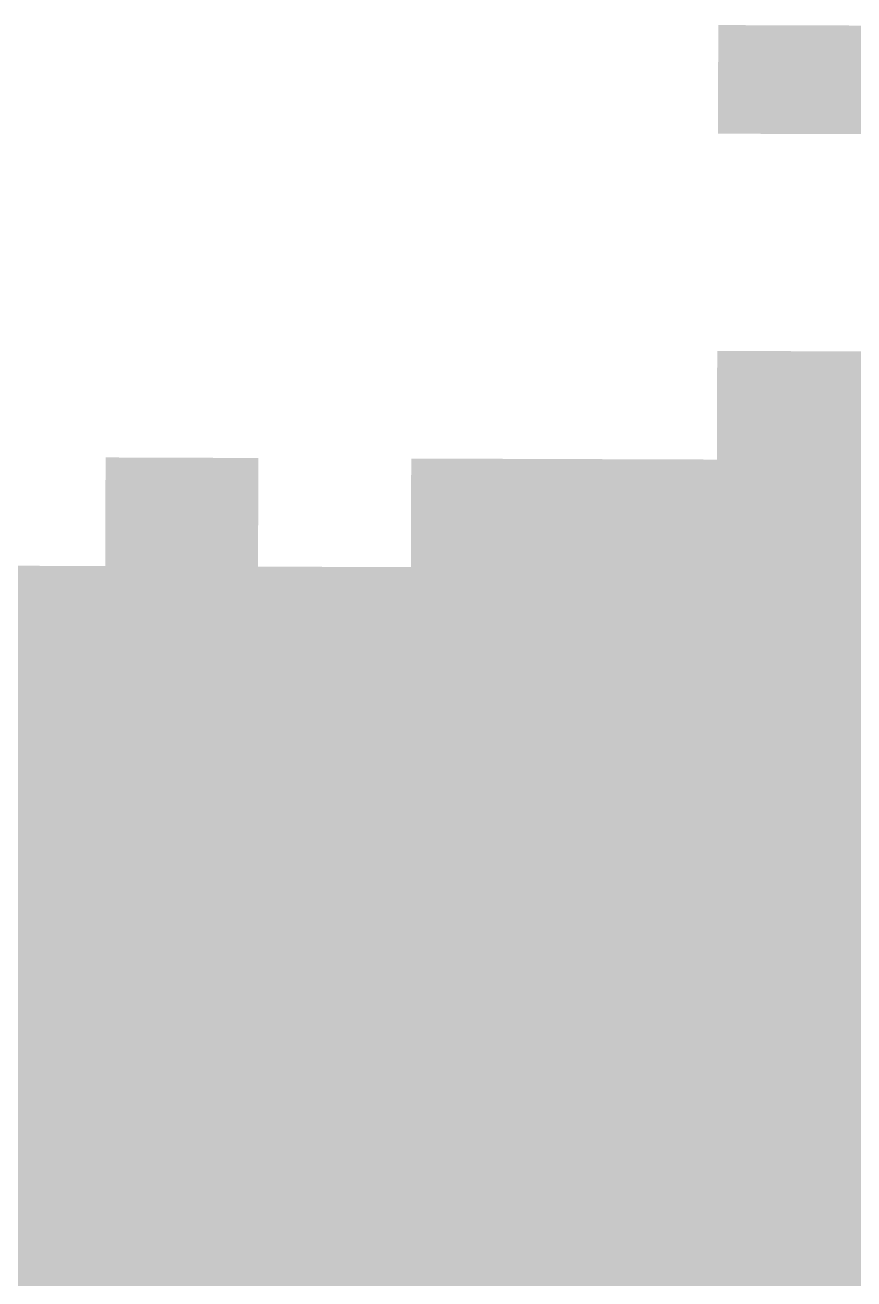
# Model space of a CAD drawing. Header units: inches. Extents: x 267136 to 306747, y 5028981 to 5062930.
# Drawn here: x 282080 to 284728, y 5038811 to 5042820 of the extents above; entities that cross this region are included whole.
import ezdxf

# ---------------------------------------------------------------- set-up
doc = ezdxf.new("R2010")
doc.units = ezdxf.units.IN
doc.header["$MEASUREMENT"] = 0

msp = doc.modelspace()

# ---------------------------------------------------------------- hatches: boundary and pattern name
for points in [[(284781.756, 5042471.582), (284749.206, 5042471.686), (284684.106, 5042471.894), (284619.006, 5042472.104), (284553.906, 5042472.313), (284488.807, 5042472.523), (284423.706, 5042472.735), (284358.606, 5042472.946), (284293.507, 5042473.159), (284293.733, 5042542.616), (284294.642, 5042820.443), (284359.738, 5042820.23), (284424.835, 5042820.019), (284555.027, 5042819.597), (284620.124, 5042819.387), (284685.22, 5042819.178), (284750.316, 5042818.97), (284782.864, 5042818.866), (284782.569, 5042726.257), (284782.273, 5042633.648), (284781.978, 5042541.039), (284781.756, 5042471.582)], [(284778.432, 5041429.731), (284745.876, 5041429.835), (284680.766, 5041430.043), (284615.655, 5041430.252), (284550.544, 5041430.462), (284485.434, 5041430.673), (284420.322, 5041430.884), (284355.212, 5041431.096), (284290.101, 5041431.308), (284290.403, 5041523.917), (284291.009, 5041709.135), (284291.236, 5041778.592), (284356.343, 5041778.379), (284421.45, 5041778.167), (284486.558, 5041777.956), (284551.665, 5041777.746), (284616.771, 5041777.536), (284681.879, 5041777.327), (284746.986, 5041777.119), (284779.54, 5041777.015), (284779.318, 5041707.558), (284779.022, 5041614.949), (284778.728, 5041522.34), (284778.432, 5041429.731)], [(282823.893, 5041088.984), (282791.335, 5041089.098), (282726.221, 5041089.327), (282661.106, 5041089.557), (282530.878, 5041090.017), (282465.763, 5041090.249), (282400.648, 5041090.48), (282335.534, 5041090.713), (282335.783, 5041160.17), (282336.114, 5041252.779), (282336.446, 5041345.388), (282336.777, 5041437.997), (282401.889, 5041437.764), (282532.109, 5041437.3), (282597.221, 5041437.07), (282662.331, 5041436.84), (282727.442, 5041436.61), (282792.553, 5041436.381), (282825.108, 5041436.268), (282824.46, 5041251.05), (282824.136, 5041158.441), (282823.893, 5041088.984)], [(283800.608, 5041085.64), (283768.051, 5041085.749), (283702.937, 5041085.968), (283637.822, 5041086.187), (283572.708, 5041086.407), (283507.593, 5041086.627), (283442.479, 5041086.849), (283377.364, 5041087.071), (283312.25, 5041087.293), (283312.488, 5041156.75), (283312.805, 5041249.359), (283313.122, 5041341.967), (283313.439, 5041434.576), (283443.661, 5041434.132), (283508.771, 5041433.911), (283573.882, 5041433.69), (283638.993, 5041433.47), (283769.215, 5041433.032), (283801.771, 5041432.923), (283801.46, 5041340.314), (283801.15, 5041247.706), (283800.841, 5041155.097), (283800.608, 5041085.64)], [(284288.966, 5041084.025), (284223.852, 5041084.238), (284158.737, 5041084.452), (284028.509, 5041084.882), (283898.279, 5041085.314), (283833.165, 5041085.531), (283800.608, 5041085.64), (283800.841, 5041155.097), (283801.15, 5041247.706), (283801.46, 5041340.314), (283801.771, 5041432.923), (283834.325, 5041432.814), (283899.437, 5041432.597), (283964.547, 5041432.381), (284029.658, 5041432.165), (284094.769, 5041431.95), (284159.879, 5041431.735), (284224.99, 5041431.521), (284290.101, 5041431.308), (284289.192, 5041153.481), (284288.966, 5041084.025)], [(284777.324, 5041082.448), (284744.767, 5041082.552), (284679.652, 5041082.76), (284614.538, 5041082.969), (284549.424, 5041083.179), (284419.194, 5041083.601), (284354.08, 5041083.812), (284288.966, 5041084.025), (284289.192, 5041153.481), (284290.101, 5041431.308), (284355.212, 5041431.096), (284420.322, 5041430.884), (284485.434, 5041430.673), (284550.544, 5041430.462), (284615.655, 5041430.252), (284680.766, 5041430.043), (284745.876, 5041429.835), (284778.432, 5041429.731), (284778.137, 5041337.122), (284777.545, 5041151.904), (284777.324, 5041082.448)], [(282334.291, 5040743.43), (282269.173, 5040743.664), (282204.056, 5040743.898), (282138.937, 5040744.133), (282073.819, 5040744.368), (282008.701, 5040744.604), (281943.583, 5040744.841), (281878.465, 5040745.079), (281845.906, 5040745.197), (281846.075, 5040791.502), (281846.414, 5040884.111), (281846.753, 5040976.719), (281847.092, 5041069.328), (281847.177, 5041092.48), (281879.733, 5041092.361), (281944.848, 5041092.124), (282009.962, 5041091.887), (282075.077, 5041091.651), (282140.191, 5041091.416), (282205.306, 5041091.181), (282335.534, 5041090.713), (282335.451, 5041067.561), (282335.12, 5040974.952), (282334.788, 5040882.344), (282334.457, 5040789.735), (282334.291, 5040743.43)], [(282822.676, 5040741.701), (282790.117, 5040741.815), (282659.881, 5040742.273), (282594.763, 5040742.503), (282529.646, 5040742.734), (282464.527, 5040742.965), (282399.409, 5040743.198), (282334.291, 5040743.43), (282334.457, 5040789.735), (282334.788, 5040882.344), (282335.12, 5040974.952), (282335.451, 5041067.561), (282335.534, 5041090.713), (282400.648, 5041090.48), (282465.763, 5041090.249), (282530.878, 5041090.017), (282661.106, 5041089.557), (282726.221, 5041089.327), (282791.335, 5041089.098), (282823.893, 5041088.984), (282823.812, 5041065.832), (282823.486, 5040973.223), (282823.162, 5040880.614), (282822.838, 5040788.006), (282822.676, 5040741.701)], [(283311.061, 5040740.01), (283245.943, 5040740.233), (283180.825, 5040740.458), (283115.707, 5040740.682), (283050.589, 5040740.907), (282985.471, 5040741.133), (282920.354, 5040741.36), (282855.235, 5040741.587), (282822.676, 5040741.701), (282822.838, 5040788.006), (282823.162, 5040880.614), (282823.486, 5040973.223), (282823.812, 5041065.832), (282823.893, 5041088.984), (282856.449, 5041088.87), (282921.563, 5041088.643), (282986.678, 5041088.417), (283051.793, 5041088.19), (283182.021, 5041087.74), (283247.136, 5041087.517), (283312.25, 5041087.293), (283312.171, 5041064.141), (283311.22, 5040786.314), (283311.061, 5040740.01)], [(283799.446, 5040738.357), (283766.887, 5040738.466), (283636.651, 5040738.904), (283506.415, 5040739.344), (283441.297, 5040739.565), (283376.179, 5040739.788), (283311.061, 5040740.01), (283311.22, 5040786.314), (283312.171, 5041064.141), (283312.25, 5041087.293), (283377.364, 5041087.071), (283442.479, 5041086.849), (283507.593, 5041086.627), (283572.708, 5041086.407), (283637.822, 5041086.187), (283702.937, 5041085.968), (283768.051, 5041085.749), (283800.608, 5041085.64), (283800.53, 5041062.488), (283800.221, 5040969.879), (283799.911, 5040877.27), (283799.601, 5040784.662), (283799.446, 5040738.357)], [(284287.831, 5040736.742), (284222.713, 5040736.955), (284092.477, 5040737.383), (284027.359, 5040737.599), (283962.241, 5040737.814), (283832.005, 5040738.248), (283799.446, 5040738.357), (283799.601, 5040784.662), (283799.911, 5040877.27), (283800.221, 5040969.879), (283800.53, 5041062.488), (283800.608, 5041085.64), (283833.165, 5041085.531), (283898.279, 5041085.314), (284028.509, 5041084.882), (284158.737, 5041084.452), (284223.852, 5041084.238), (284288.966, 5041084.025), (284288.891, 5041060.873), (284287.982, 5040783.046), (284287.831, 5040736.742)], [(284776.216, 5040735.165), (284743.657, 5040735.269), (284678.539, 5040735.477), (284613.421, 5040735.687), (284548.303, 5040735.896), (284483.185, 5040736.106), (284418.066, 5040736.318), (284352.949, 5040736.529), (284287.831, 5040736.742), (284287.982, 5040783.046), (284288.891, 5041060.873), (284288.966, 5041084.025), (284354.08, 5041083.812), (284419.194, 5041083.601), (284549.424, 5041083.179), (284614.538, 5041082.969), (284679.652, 5041082.76), (284744.767, 5041082.552), (284777.324, 5041082.448), (284777.25, 5041059.296), (284776.954, 5040966.687), (284776.659, 5040874.078), (284776.363, 5040781.469), (284776.216, 5040735.165)], [(282333.048, 5040396.147), (282267.927, 5040396.381), (282202.805, 5040396.615), (282137.684, 5040396.85), (282072.562, 5040397.085), (282007.44, 5040397.321), (281942.318, 5040397.558), (281877.197, 5040397.796), (281844.637, 5040397.915), (281844.721, 5040421.067), (281845.06, 5040513.676), (281845.398, 5040606.284), (281845.737, 5040698.893), (281845.906, 5040745.197), (281878.465, 5040745.079), (281943.583, 5040744.841), (282008.701, 5040744.604), (282073.819, 5040744.368), (282138.937, 5040744.133), (282204.056, 5040743.898), (282269.173, 5040743.664), (282334.291, 5040743.43), (282334.125, 5040697.126), (282333.794, 5040604.517), (282333.463, 5040511.909), (282333.131, 5040419.3), (282333.048, 5040396.147)], [(282821.46, 5040394.418), (282788.899, 5040394.533), (282723.777, 5040394.761), (282658.656, 5040394.991), (282593.534, 5040395.221), (282528.413, 5040395.451), (282463.291, 5040395.683), (282398.17, 5040395.915), (282333.048, 5040396.147), (282333.131, 5040419.3), (282333.463, 5040511.909), (282333.794, 5040604.517), (282334.125, 5040697.126), (282334.291, 5040743.43), (282399.409, 5040743.198), (282464.527, 5040742.965), (282529.646, 5040742.734), (282594.763, 5040742.503), (282659.881, 5040742.273), (282790.117, 5040741.815), (282822.676, 5040741.701), (282822.514, 5040695.397), (282822.189, 5040602.788), (282821.865, 5040510.179), (282821.541, 5040417.571), (282821.46, 5040394.418)], [(283309.872, 5040392.728), (283244.75, 5040392.951), (283179.629, 5040393.175), (283114.507, 5040393.399), (283049.386, 5040393.625), (282984.264, 5040393.851), (282919.143, 5040394.077), (282854.021, 5040394.305), (282821.46, 5040394.418), (282821.541, 5040417.571), (282821.865, 5040510.179), (282822.189, 5040602.788), (282822.514, 5040695.397), (282822.676, 5040741.701), (282855.235, 5040741.587), (282920.354, 5040741.36), (282985.471, 5040741.133), (283050.589, 5040740.907), (283115.707, 5040740.682), (283180.825, 5040740.458), (283245.943, 5040740.233), (283311.061, 5040740.01), (283310.902, 5040693.706), (283310.585, 5040601.097), (283310.269, 5040508.488), (283309.951, 5040415.879), (283309.872, 5040392.728)], [(283798.284, 5040391.074), (283765.724, 5040391.183), (283635.48, 5040391.621), (283570.358, 5040391.841), (283505.237, 5040392.062), (283440.115, 5040392.283), (283374.993, 5040392.505), (283309.872, 5040392.728), (283309.951, 5040415.879), (283310.269, 5040508.488), (283310.585, 5040601.097), (283310.902, 5040693.706), (283311.061, 5040740.01), (283376.179, 5040739.788), (283441.297, 5040739.565), (283506.415, 5040739.344), (283636.651, 5040738.904), (283766.887, 5040738.466), (283799.446, 5040738.357), (283799.291, 5040692.053), (283798.671, 5040506.835), (283798.361, 5040414.227), (283798.284, 5040391.074)], [(284286.696, 5040389.459), (284221.574, 5040389.672), (284156.453, 5040389.886), (284091.331, 5040390.101), (284026.21, 5040390.316), (283961.088, 5040390.532), (283895.967, 5040390.748), (283830.845, 5040390.965), (283798.284, 5040391.074), (283798.361, 5040414.227), (283798.671, 5040506.835), (283799.291, 5040692.053), (283799.446, 5040738.357), (283832.005, 5040738.248), (283962.241, 5040737.814), (284027.359, 5040737.599), (284092.477, 5040737.383), (284222.713, 5040736.955), (284287.831, 5040736.742), (284287.68, 5040690.437), (284287.377, 5040597.829), (284286.771, 5040412.611), (284286.696, 5040389.459)], [(284775.107, 5040387.882), (284742.547, 5040387.986), (284677.426, 5040388.194), (284612.304, 5040388.403), (284547.183, 5040388.613), (284416.939, 5040389.035), (284351.817, 5040389.247), (284286.696, 5040389.459), (284286.771, 5040412.611), (284287.377, 5040597.829), (284287.68, 5040690.437), (284287.831, 5040736.742), (284352.949, 5040736.529), (284418.066, 5040736.318), (284483.185, 5040736.106), (284548.303, 5040735.896), (284613.421, 5040735.687), (284678.539, 5040735.477), (284776.216, 5040735.165), (284776.068, 5040688.86), (284775.772, 5040596.251), (284775.478, 5040503.643), (284775.182, 5040411.034), (284775.107, 5040387.882)], [(282331.806, 5040048.865), (282266.68, 5040049.098), (282201.555, 5040049.333), (282136.43, 5040049.567), (282006.18, 5040050.039), (281941.054, 5040050.275), (281875.929, 5040050.513), (281843.366, 5040050.632), (281844.044, 5040235.85), (281844.382, 5040328.458), (281844.637, 5040397.915), (281877.197, 5040397.796), (281942.318, 5040397.558), (282007.44, 5040397.321), (282072.562, 5040397.085), (282137.684, 5040396.85), (282202.805, 5040396.615), (282267.927, 5040396.381), (282333.048, 5040396.147), (282332.8, 5040326.691), (282332.468, 5040234.083), (282331.806, 5040048.865)], [(282820.244, 5040047.136), (282787.682, 5040047.25), (282657.432, 5040047.708), (282592.306, 5040047.938), (282462.056, 5040048.4), (282396.931, 5040048.632), (282331.806, 5040048.865), (282332.468, 5040234.083), (282332.8, 5040326.691), (282333.048, 5040396.147), (282398.17, 5040395.915), (282463.291, 5040395.683), (282528.413, 5040395.451), (282593.534, 5040395.221), (282658.656, 5040394.991), (282723.777, 5040394.761), (282788.899, 5040394.533), (282821.46, 5040394.418), (282821.217, 5040324.962), (282820.893, 5040232.353), (282820.568, 5040139.745), (282820.244, 5040047.136)], [(283308.684, 5040045.445), (283243.558, 5040045.668), (283178.433, 5040045.892), (283048.183, 5040046.342), (282983.058, 5040046.568), (282917.932, 5040046.794), (282852.807, 5040047.022), (282820.244, 5040047.136), (282820.568, 5040139.745), (282820.893, 5040232.353), (282821.217, 5040324.962), (282821.46, 5040394.418), (282854.021, 5040394.305), (282919.143, 5040394.077), (282984.264, 5040393.851), (283049.386, 5040393.625), (283114.507, 5040393.399), (283179.629, 5040393.175), (283244.75, 5040392.951), (283309.872, 5040392.728), (283309.634, 5040323.271), (283309, 5040138.053), (283308.684, 5040045.445)], [(283797.122, 5040043.792), (283764.56, 5040043.9), (283634.31, 5040044.338), (283569.184, 5040044.558), (283438.934, 5040045), (283373.809, 5040045.222), (283308.684, 5040045.445), (283309, 5040138.053), (283309.634, 5040323.271), (283309.872, 5040392.728), (283374.993, 5040392.505), (283440.115, 5040392.283), (283505.237, 5040392.062), (283570.358, 5040391.841), (283635.48, 5040391.621), (283765.724, 5040391.183), (283798.284, 5040391.074), (283798.052, 5040321.618), (283797.432, 5040136.4), (283797.122, 5040043.792)], [(284285.562, 5040042.176), (284220.436, 5040042.39), (284090.186, 5040042.818), (284025.061, 5040043.033), (283959.936, 5040043.249), (283894.81, 5040043.465), (283829.685, 5040043.683), (283797.122, 5040043.792), (283797.432, 5040136.4), (283798.052, 5040321.618), (283798.284, 5040391.074), (283830.845, 5040390.965), (283895.967, 5040390.748), (283961.088, 5040390.532), (284026.21, 5040390.316), (284091.331, 5040390.101), (284156.453, 5040389.886), (284221.574, 5040389.672), (284286.696, 5040389.459), (284286.469, 5040320.002), (284286.166, 5040227.394), (284285.863, 5040134.785), (284285.562, 5040042.176)], [(284774, 5040040.599), (284741.437, 5040040.703), (284611.187, 5040041.121), (284480.937, 5040041.541), (284415.812, 5040041.752), (284285.562, 5040042.176), (284285.863, 5040134.785), (284286.166, 5040227.394), (284286.469, 5040320.002), (284286.696, 5040389.459), (284351.817, 5040389.247), (284416.939, 5040389.035), (284547.183, 5040388.613), (284612.304, 5040388.403), (284677.426, 5040388.194), (284742.547, 5040387.986), (284775.107, 5040387.882), (284774.887, 5040318.425), (284774.591, 5040225.817), (284774.296, 5040133.208), (284774, 5040040.599)], [(282330.562, 5039701.583), (282265.434, 5039701.816), (282200.305, 5039702.05), (282070.047, 5039702.52), (282004.918, 5039702.756), (281939.79, 5039702.993), (281874.661, 5039703.23), (281842.097, 5039703.35), (281842.351, 5039772.806), (281842.689, 5039865.415), (281843.027, 5039958.023), (281843.366, 5040050.632), (281875.929, 5040050.513), (281941.054, 5040050.275), (282006.18, 5040050.039), (282136.43, 5040049.567), (282201.555, 5040049.333), (282266.68, 5040049.098), (282331.806, 5040048.865), (282331.474, 5039956.256), (282331.143, 5039863.647), (282330.562, 5039701.583)], [(282819.028, 5039699.854), (282786.464, 5039699.967), (282656.206, 5039700.425), (282591.077, 5039700.656), (282525.948, 5039700.886), (282460.82, 5039701.118), (282395.691, 5039701.35), (282330.562, 5039701.583), (282330.811, 5039771.039), (282331.143, 5039863.647), (282331.474, 5039956.256), (282331.806, 5040048.865), (282396.931, 5040048.632), (282462.056, 5040048.4), (282592.306, 5040047.938), (282657.432, 5040047.708), (282787.682, 5040047.25), (282820.244, 5040047.136), (282819.596, 5039861.918), (282819.271, 5039769.31), (282819.028, 5039699.854)], [(283307.494, 5039698.162), (283242.365, 5039698.386), (283177.236, 5039698.609), (283112.107, 5039698.834), (282981.851, 5039699.286), (282916.722, 5039699.512), (282851.593, 5039699.739), (282819.028, 5039699.854), (282819.271, 5039769.31), (282819.596, 5039861.918), (282820.244, 5040047.136), (282852.807, 5040047.022), (282917.932, 5040046.794), (282983.058, 5040046.568), (283048.183, 5040046.342), (283178.433, 5040045.892), (283243.558, 5040045.668), (283308.684, 5040045.445), (283308.366, 5039952.836), (283308.049, 5039860.228), (283307.732, 5039767.619), (283307.494, 5039698.162)], [(283795.96, 5039696.509), (283763.396, 5039696.618), (283698.267, 5039696.837), (283633.139, 5039697.056), (283568.01, 5039697.276), (283372.623, 5039697.939), (283307.494, 5039698.162), (283307.732, 5039767.619), (283308.049, 5039860.228), (283308.366, 5039952.836), (283308.684, 5040045.445), (283373.809, 5040045.222), (283438.934, 5040045), (283569.184, 5040044.558), (283634.31, 5040044.338), (283764.56, 5040043.9), (283797.122, 5040043.792), (283796.812, 5039951.183), (283796.503, 5039858.574), (283796.192, 5039765.966), (283795.96, 5039696.509)], [(284284.426, 5039694.894), (284219.298, 5039695.107), (284154.169, 5039695.321), (284089.04, 5039695.536), (284023.911, 5039695.75), (283958.782, 5039695.966), (283828.524, 5039696.4), (283795.96, 5039696.509), (283796.192, 5039765.966), (283796.503, 5039858.574), (283796.812, 5039951.183), (283797.122, 5040043.792), (283829.685, 5040043.683), (283894.81, 5040043.465), (283959.936, 5040043.249), (284025.061, 5040043.033), (284090.186, 5040042.818), (284220.436, 5040042.39), (284285.562, 5040042.176), (284285.259, 5039949.568), (284284.956, 5039856.959), (284284.653, 5039764.351), (284284.426, 5039694.894)], [(284772.893, 5039693.317), (284740.328, 5039693.421), (284675.199, 5039693.629), (284610.07, 5039693.838), (284544.941, 5039694.048), (284479.812, 5039694.259), (284414.684, 5039694.47), (284284.426, 5039694.894), (284284.653, 5039764.351), (284284.956, 5039856.959), (284285.259, 5039949.568), (284285.562, 5040042.176), (284415.812, 5040041.752), (284480.937, 5040041.541), (284611.187, 5040041.121), (284741.437, 5040040.703), (284774, 5040040.599), (284773.705, 5039947.991), (284773.409, 5039855.382), (284773.114, 5039762.773), (284772.893, 5039693.317)], [(282329.319, 5039354.3), (282264.187, 5039354.534), (282199.055, 5039354.768), (282133.922, 5039355.002), (282068.79, 5039355.238), (282003.657, 5039355.474), (281873.393, 5039355.948), (281840.826, 5039356.067), (281840.996, 5039402.372), (281841.334, 5039494.98), (281841.673, 5039587.589), (281842.012, 5039680.197), (281842.097, 5039703.35), (281874.661, 5039703.23), (281939.79, 5039702.993), (282004.918, 5039702.756), (282070.047, 5039702.52), (282200.305, 5039702.05), (282265.434, 5039701.816), (282330.562, 5039701.583), (282330.479, 5039678.43), (282330.148, 5039585.822), (282329.816, 5039493.213), (282329.485, 5039400.604), (282329.319, 5039354.3)], [(282817.812, 5039352.571), (282785.246, 5039352.685), (282720.114, 5039352.914), (282654.981, 5039353.143), (282589.849, 5039353.373), (282524.717, 5039353.604), (282459.584, 5039353.835), (282394.452, 5039354.067), (282329.319, 5039354.3), (282329.485, 5039400.604), (282329.816, 5039493.213), (282330.148, 5039585.822), (282330.479, 5039678.43), (282330.562, 5039701.583), (282395.691, 5039701.35), (282460.82, 5039701.118), (282525.948, 5039700.886), (282591.077, 5039700.656), (282656.206, 5039700.425), (282786.464, 5039699.967), (282819.028, 5039699.854), (282818.947, 5039676.701), (282818.623, 5039584.093), (282817.975, 5039398.875), (282817.812, 5039352.571)], [(283306.306, 5039350.88), (283241.173, 5039351.103), (283176.041, 5039351.327), (283110.908, 5039351.552), (283045.776, 5039351.777), (282980.644, 5039352.003), (282915.511, 5039352.23), (282850.379, 5039352.457), (282817.812, 5039352.571), (282817.975, 5039398.875), (282818.623, 5039584.093), (282818.947, 5039676.701), (282819.028, 5039699.854), (282851.593, 5039699.739), (282916.722, 5039699.512), (282981.851, 5039699.286), (283112.107, 5039698.834), (283177.236, 5039698.609), (283242.365, 5039698.386), (283307.494, 5039698.162), (283307.415, 5039675.01), (283307.098, 5039582.401), (283306.781, 5039489.793), (283306.464, 5039397.184), (283306.306, 5039350.88)], [(283794.799, 5039349.227), (283762.232, 5039349.336), (283697.1, 5039349.554), (283631.968, 5039349.773), (283566.835, 5039349.994), (283501.703, 5039350.214), (283436.57, 5039350.436), (283371.437, 5039350.657), (283306.306, 5039350.88), (283306.464, 5039397.184), (283306.781, 5039489.793), (283307.098, 5039582.401), (283307.415, 5039675.01), (283307.494, 5039698.162), (283372.623, 5039697.939), (283568.01, 5039697.276), (283633.139, 5039697.056), (283698.267, 5039696.837), (283763.396, 5039696.618), (283795.96, 5039696.509), (283795.883, 5039673.357), (283795.573, 5039580.749), (283795.264, 5039488.14), (283794.953, 5039395.531), (283794.799, 5039349.227)], [(284283.292, 5039347.612), (284218.159, 5039347.825), (284153.026, 5039348.039), (284087.895, 5039348.253), (284022.762, 5039348.468), (283957.63, 5039348.684), (283827.364, 5039349.118), (283794.799, 5039349.227), (283794.953, 5039395.531), (283795.264, 5039488.14), (283795.573, 5039580.749), (283795.883, 5039673.357), (283795.96, 5039696.509), (283828.524, 5039696.4), (283958.782, 5039695.966), (284023.911, 5039695.75), (284089.04, 5039695.536), (284154.169, 5039695.321), (284219.298, 5039695.107), (284284.426, 5039694.894), (284284.351, 5039671.742), (284283.745, 5039486.524), (284283.442, 5039393.916), (284283.292, 5039347.612)], [(284771.784, 5039346.035), (284739.219, 5039346.139), (284674.086, 5039346.347), (284608.953, 5039346.556), (284543.821, 5039346.766), (284478.688, 5039346.977), (284413.557, 5039347.187), (284348.424, 5039347.399), (284283.292, 5039347.612), (284283.442, 5039393.916), (284283.745, 5039486.524), (284284.351, 5039671.742), (284284.426, 5039694.894), (284414.684, 5039694.47), (284479.812, 5039694.259), (284544.941, 5039694.048), (284610.07, 5039693.838), (284675.199, 5039693.629), (284740.328, 5039693.421), (284772.893, 5039693.317), (284772.818, 5039670.165), (284772.523, 5039577.556), (284772.228, 5039484.948), (284771.933, 5039392.339), (284771.784, 5039346.035)], [(282328.077, 5039007.019), (282262.94, 5039007.252), (282197.805, 5039007.485), (282132.669, 5039007.721), (282067.533, 5039007.956), (282002.396, 5039008.192), (281937.261, 5039008.429), (281872.125, 5039008.667), (281839.557, 5039008.785), (281839.642, 5039031.937), (281839.98, 5039124.546), (281840.318, 5039217.154), (281840.657, 5039309.763), (281840.826, 5039356.067), (281873.393, 5039355.948), (282003.657, 5039355.474), (282068.79, 5039355.238), (282133.922, 5039355.002), (282199.055, 5039354.768), (282329.319, 5039354.3), (282329.154, 5039307.996), (282328.822, 5039215.387), (282328.491, 5039122.779), (282328.159, 5039030.17), (282328.077, 5039007.019)], [(282816.597, 5039005.289), (282784.028, 5039005.403), (282718.893, 5039005.632), (282653.757, 5039005.861), (282588.621, 5039006.091), (282523.484, 5039006.322), (282458.349, 5039006.554), (282393.213, 5039006.785), (282328.077, 5039007.019), (282328.159, 5039030.17), (282328.491, 5039122.779), (282328.822, 5039215.387), (282329.154, 5039307.996), (282329.319, 5039354.3), (282394.452, 5039354.067), (282459.584, 5039353.835), (282524.717, 5039353.604), (282589.849, 5039353.373), (282654.981, 5039353.143), (282720.114, 5039352.914), (282785.246, 5039352.685), (282817.812, 5039352.571), (282817.65, 5039306.267), (282817.326, 5039213.658), (282817.002, 5039121.05), (282816.678, 5039028.441), (282816.597, 5039005.289)], [(283305.117, 5039003.598), (283239.98, 5039003.821), (283174.845, 5039004.045), (283044.573, 5039004.495), (282979.437, 5039004.721), (282849.165, 5039005.175), (282816.597, 5039005.289), (282816.678, 5039028.441), (282817.002, 5039121.05), (282817.326, 5039213.658), (282817.65, 5039306.267), (282817.812, 5039352.571), (282850.379, 5039352.457), (282915.511, 5039352.23), (282980.644, 5039352.003), (283045.776, 5039351.777), (283110.908, 5039351.552), (283176.041, 5039351.327), (283241.173, 5039351.103), (283306.306, 5039350.88), (283306.147, 5039304.576), (283305.513, 5039119.358), (283305.196, 5039026.75), (283305.117, 5039003.598)], [(283793.637, 5039001.944), (283761.068, 5039002.054), (283695.933, 5039002.272), (283630.797, 5039002.491), (283565.661, 5039002.712), (283500.524, 5039002.932), (283435.389, 5039003.153), (283370.253, 5039003.375), (283305.117, 5039003.598), (283305.196, 5039026.75), (283305.513, 5039119.358), (283306.147, 5039304.576), (283306.306, 5039350.88), (283371.437, 5039350.657), (283436.57, 5039350.436), (283501.703, 5039350.214), (283566.835, 5039349.994), (283631.968, 5039349.773), (283697.1, 5039349.554), (283762.232, 5039349.336), (283794.799, 5039349.227), (283794.644, 5039302.922), (283794.024, 5039117.706), (283793.714, 5039025.097), (283793.637, 5039001.944)], [(284282.157, 5039000.33), (284217.021, 5039000.543), (284086.749, 5039000.971), (284021.613, 5039001.187), (283956.477, 5039001.402), (283826.205, 5039001.836), (283793.637, 5039001.944), (283793.714, 5039025.097), (283794.024, 5039117.706), (283794.644, 5039302.922), (283794.799, 5039349.227), (283827.364, 5039349.118), (283957.63, 5039348.684), (284022.762, 5039348.468), (284087.895, 5039348.253), (284153.026, 5039348.039), (284218.159, 5039347.825), (284283.292, 5039347.612), (284283.141, 5039301.308), (284282.535, 5039116.09), (284282.232, 5039023.482), (284282.157, 5039000.33)], [(284770.677, 5038998.753), (284738.108, 5038998.856), (284672.973, 5038999.064), (284607.837, 5038999.274), (284542.701, 5038999.483), (284477.564, 5038999.694), (284412.429, 5038999.905), (284347.293, 5039000.117), (284282.157, 5039000.33), (284282.232, 5039023.482), (284282.535, 5039116.09), (284283.141, 5039301.308), (284283.292, 5039347.612), (284348.424, 5039347.399), (284413.557, 5039347.187), (284478.688, 5039346.977), (284543.821, 5039346.766), (284608.953, 5039346.556), (284674.086, 5039346.347), (284739.219, 5039346.139), (284771.784, 5039346.035), (284771.637, 5039299.73), (284771.342, 5039207.122), (284771.046, 5039114.513), (284770.751, 5039021.905), (284770.677, 5038998.753)], [(282326.834, 5038659.736), (282261.694, 5038659.97), (282196.555, 5038660.204), (282131.415, 5038660.438), (282066.275, 5038660.674), (282001.136, 5038660.91), (281935.996, 5038661.146), (281870.856, 5038661.385), (281838.287, 5038661.503), (281838.626, 5038754.112), (281838.964, 5038846.721), (281839.303, 5038939.329), (281839.557, 5039008.785), (281872.125, 5039008.667), (281937.261, 5039008.429), (282002.396, 5039008.192), (282067.533, 5039007.956), (282132.669, 5039007.721), (282197.805, 5039007.485), (282262.94, 5039007.252), (282328.077, 5039007.019), (282327.828, 5038937.562), (282327.497, 5038844.953), (282327.165, 5038752.345), (282326.834, 5038659.736)], [(282815.381, 5038658.007), (282782.812, 5038658.121), (282652.532, 5038658.579), (282587.393, 5038658.81), (282522.253, 5038659.04), (282457.113, 5038659.271), (282391.974, 5038659.504), (282326.834, 5038659.736), (282327.165, 5038752.345), (282327.497, 5038844.953), (282327.828, 5038937.562), (282328.077, 5039007.019), (282393.213, 5039006.785), (282458.349, 5039006.554), (282523.484, 5039006.322), (282588.621, 5039006.091), (282653.757, 5039005.861), (282718.893, 5039005.632), (282784.028, 5039005.403), (282816.597, 5039005.289), (282816.354, 5038935.833), (282816.029, 5038843.225), (282815.705, 5038750.615), (282815.381, 5038658.007)], [(283303.928, 5038656.316), (283238.788, 5038656.539), (283173.648, 5038656.764), (283108.51, 5038656.988), (283043.37, 5038657.213), (282978.23, 5038657.439), (282913.091, 5038657.666), (282847.951, 5038657.894), (282815.381, 5038658.007), (282815.705, 5038750.615), (282816.029, 5038843.225), (282816.354, 5038935.833), (282816.597, 5039005.289), (282849.165, 5039005.175), (282979.437, 5039004.721), (283044.573, 5039004.495), (283174.845, 5039004.045), (283239.98, 5039003.821), (283305.117, 5039003.598), (283304.879, 5038934.142), (283304.562, 5038841.533), (283304.245, 5038748.925), (283303.928, 5038656.316)], [(283792.476, 5038654.663), (283759.905, 5038654.771), (283694.766, 5038654.99), (283564.486, 5038655.43), (283499.347, 5038655.65), (283434.207, 5038655.871), (283369.067, 5038656.094), (283303.928, 5038656.316), (283304.245, 5038748.925), (283304.562, 5038841.533), (283304.879, 5038934.142), (283305.117, 5039003.598), (283370.253, 5039003.375), (283435.389, 5039003.153), (283500.524, 5039002.932), (283565.661, 5039002.712), (283630.797, 5039002.491), (283695.933, 5039002.272), (283761.068, 5039002.054), (283793.637, 5039001.944), (283793.404, 5038932.488), (283793.095, 5038839.88), (283792.785, 5038747.271), (283792.476, 5038654.663)], [(284281.022, 5038653.048), (284215.883, 5038653.261), (284150.743, 5038653.475), (284085.604, 5038653.689), (284020.464, 5038653.904), (283955.324, 5038654.12), (283890.185, 5038654.337), (283825.045, 5038654.554), (283792.476, 5038654.663), (283792.785, 5038747.271), (283793.095, 5038839.88), (283793.404, 5038932.488), (283793.637, 5039001.944), (283826.205, 5039001.836), (283956.477, 5039001.402), (284021.613, 5039001.187), (284086.749, 5039000.971), (284217.021, 5039000.543), (284282.157, 5039000.33), (284281.93, 5038930.873), (284281.627, 5038838.265), (284281.325, 5038745.656), (284281.022, 5038653.048)], [(284769.569, 5038651.471), (284736.999, 5038651.574), (284671.859, 5038651.783), (284606.721, 5038651.992), (284476.441, 5038652.412), (284411.302, 5038652.623), (284346.162, 5038652.835), (284281.022, 5038653.048), (284281.325, 5038745.656), (284281.627, 5038838.265), (284281.93, 5038930.873), (284282.157, 5039000.33), (284347.293, 5039000.117), (284412.429, 5038999.905), (284477.564, 5038999.694), (284542.701, 5038999.483), (284607.837, 5038999.274), (284672.973, 5038999.064), (284738.108, 5038998.856), (284770.677, 5038998.753), (284770.455, 5038929.296), (284770.16, 5038836.687), (284769.864, 5038744.079), (284769.569, 5038651.471)]]:
    msp.add_hatch(color=256).paths.add_polyline_path(points, flags=0)

doc.saveas('drawing.dxf')
